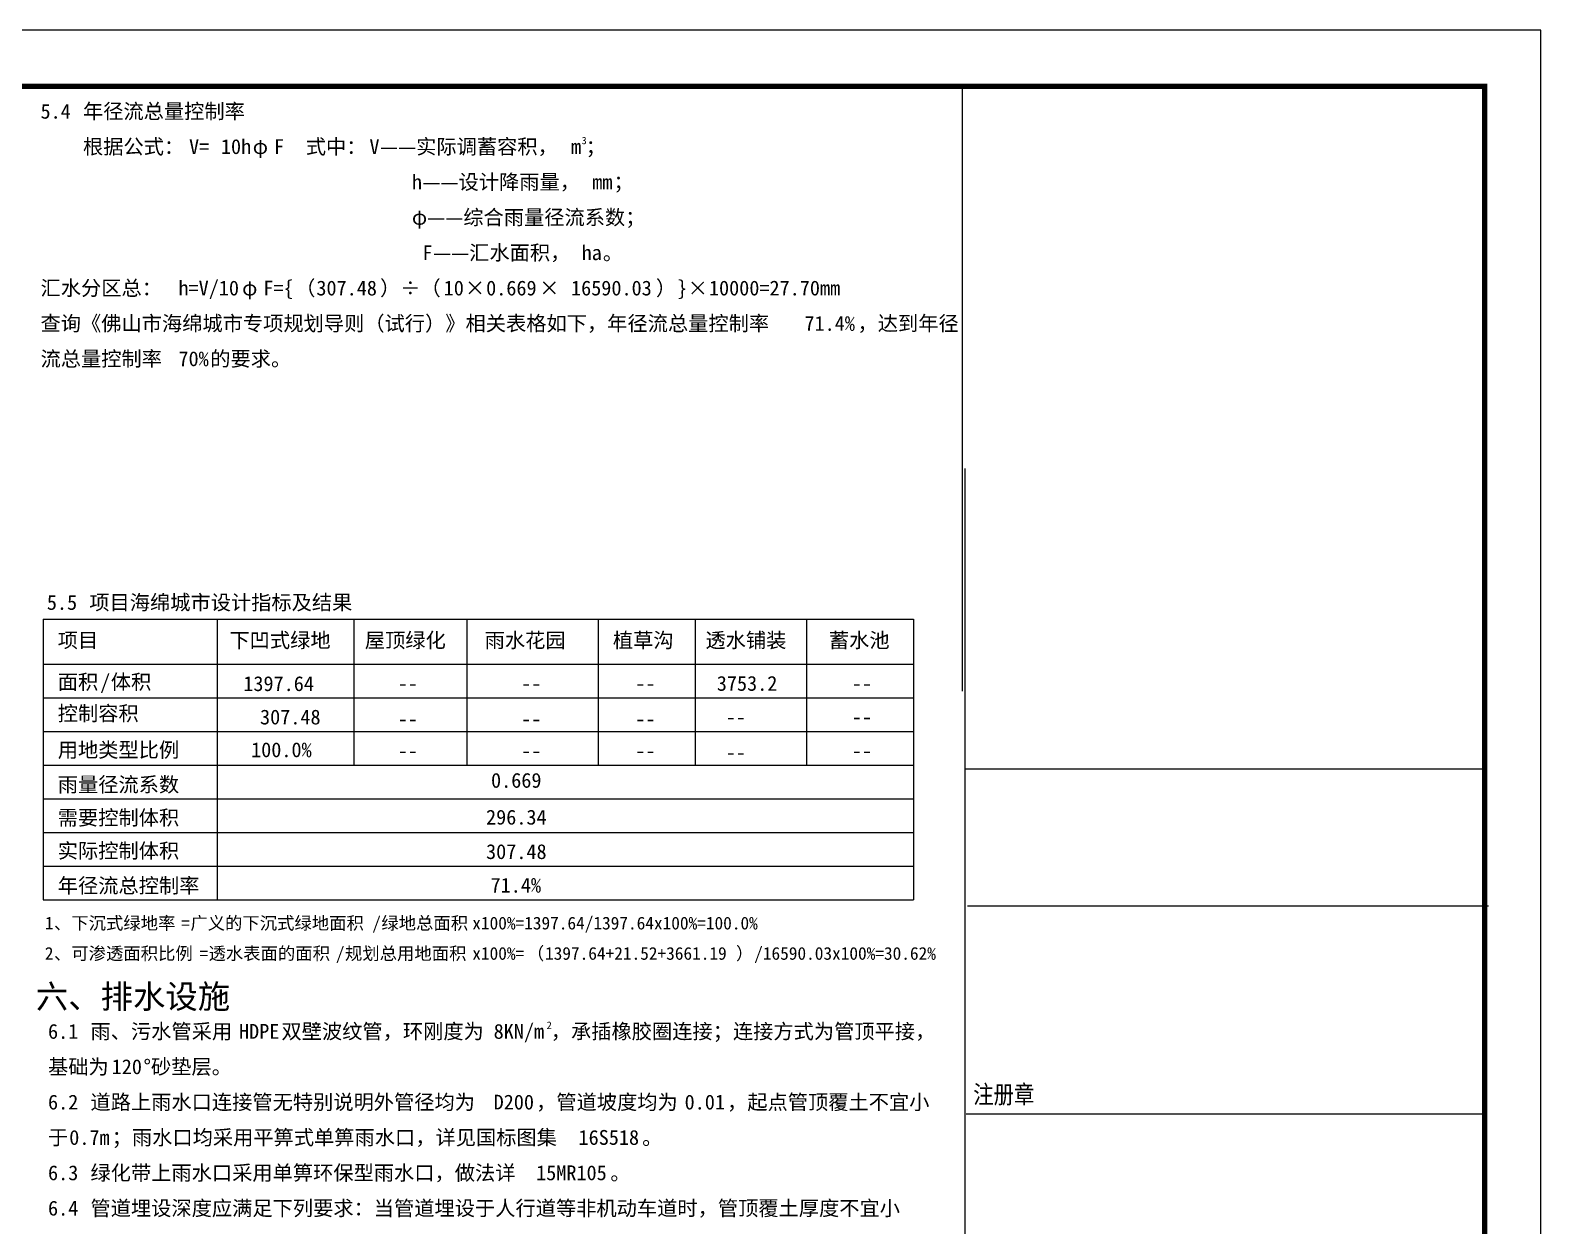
# Model space of a CAD drawing. Header units: millimetres. Extents: x 684779 to 686470, y 2544898 to 2545979.
# Drawn here: x 686200.4 to 686469.6, y 2545717.9 to 2545930.9 of the extents above; entities that cross this region are included whole.
import ezdxf

# ---------------------------------------------------------------- set-up
doc = ezdxf.new("R2010")
doc.units = ezdxf.units.MM
for name, color, linetype in [('14', 14, 'Continuous'), ('PUB_TAB', 7, 'Continuous'), ('PUB_TEXT', 7, 'Continuous'), ('PUB_TITLE', 4, 'Continuous')]:
    doc.layers.add(name, color=color, linetype=linetype)
doc.styles.add('宋体', font='')
doc.styles.get('宋体').set_extended_font_data('SimSun')

# ---------------------------------------------------------------- blocks, each defined once
blk = doc.blocks.new('43TGREGEHE')
at = {"layer": '14', "color": 14}
for p, q in [((685733.1, 2545802.15), (685733.1, 2545520.88)), ((685733.1, 2545802.15), (685733.1, 2545520.88)), ((685811.76, 2545756.76), (685733.1, 2545756.76)), ((685733.5, 2545736.11), (685812.16, 2545736.11)), ((685733.31, 2545704.74), (685811.97, 2545704.74))]:
    blk.add_line(p, q, dxfattribs=at)
at = {"layer": '14', "color": 14, "style": '宋体', "width": 0.82}
blk.add_text('注册章', height=2.753, dxfattribs=at).set_placement((685734.37, 2545706.28))

msp = doc.modelspace()

# ---------------------------------------------------------------- linework, layer by layer
at = {"layer": '14', "color": 14, "flags": 128}
msp.add_lwpolyline([(686366.569, 2545813.098), (686366.569, 2545920.882)], dxfattribs=at)
at = {"layer": 'PUB_TAB', "linetype": 'Continuous'}
for points in [[(686202.756, 2545825.942), (686357.838, 2545825.942)], [(686202.756, 2545825.942), (686202.756, 2545775.942)], [(686233.749, 2545825.942), (686233.749, 2545775.942)], [(686258.081, 2545825.942), (686258.081, 2545799.942)], [(686278.257, 2545825.942), (686278.257, 2545799.942)], [(686301.634, 2545825.942), (686301.634, 2545799.942)], [(686318.917, 2545825.942), (686318.917, 2545799.942)], [(686338.737, 2545825.942), (686338.737, 2545799.942)], [(686357.838, 2545825.942), (686357.838, 2545775.942)], [(686202.756, 2545817.942), (686357.838, 2545817.942)], [(686202.756, 2545811.942), (686357.838, 2545811.942)], [(686202.756, 2545805.942), (686357.838, 2545805.942)], [(686202.756, 2545799.942), (686357.838, 2545799.942)], [(686202.756, 2545793.942), (686357.838, 2545793.942)], [(686202.756, 2545787.942), (686357.838, 2545787.942)], [(686202.756, 2545781.942), (686357.838, 2545781.942)], [(686202.756, 2545775.942), (686357.838, 2545775.942)]]:
    msp.add_lwpolyline(points, dxfattribs=at)
at = {"layer": 'PUB_TITLE', "linetype": 'Continuous'}
msp.add_lwpolyline([(685875.569, 2545510.885), (686469.569, 2545510.885), (686469.569, 2545930.885), (685875.569, 2545930.885)], close=True, dxfattribs=at)
at = {"layer": 'PUB_TITLE'}
msp.add_lwpolyline([(685875.569, 2545510.885), (686469.569, 2545510.885), (686469.569, 2545930.885), (685875.569, 2545930.885)], close=True, dxfattribs=at)
at = {"layer": 'PUB_TITLE', "linetype": 'Continuous', "const_width": 1}
msp.add_lwpolyline([(685900.569, 2545520.885), (686459.569, 2545520.885), (686459.569, 2545920.885), (685900.569, 2545920.885)], close=True, dxfattribs=at)
at = {"layer": 'PUB_TITLE', "const_width": 1}
msp.add_lwpolyline([(685900.569, 2545520.885), (686459.569, 2545520.885), (686459.569, 2545920.885), (685900.569, 2545920.885)], close=True, dxfattribs=at)

# ---------------------------------------------------------------- block references
at = {"xscale": 1.179999999999999, "yscale": 1.179999999999999, "zscale": 1.179999999999999}
msp.add_blockref('43TGREGEHE', (-122798.107, -458193.759), dxfattribs=at)

# ---------------------------------------------------------------- texts
at = {"layer": 'PUB_TEXT', "linetype": 'Continuous', "style": '宋体'}
for s, height, p in [('5.4', 2.6435, (686202.277, 2545915.126)), ('年径流总量控制率', 2.6435, (686209.838, 2545915.126)), ('根据公式：', 2.6435, (686209.838, 2545908.826)), ('式中：', 2.6435, (686249.534, 2545908.826)), ('——实际调蓄容积，', 2.6435, (686262.766, 2545908.826)), ('3', 1.322, (686298.682, 2545910.576)), ('V=', 2.6435, (686228.741, 2545908.826)), ('10h', 2.6435, (686234.412, 2545908.826)), ('φ', 2.643, (686240.083, 2545908.826)), ('F', 2.643, (686243.863, 2545908.826)), ('V', 2.643, (686260.876, 2545908.826)), ('m', 2.643, (686296.792, 2545908.826)), ('；', 2.643, (686299.398, 2545908.826)), ('h', 2.643, (686268.437, 2545902.526)), ('——设计降雨量，', 2.6435, (686270.327, 2545902.526)), ('mm', 2.6435, (686300.572, 2545902.526)), ('；', 2.643, (686304.353, 2545902.526)), ('φ——综合雨量径流系数；', 2.64346, (686268.437, 2545896.226)), ('——汇水面积，', 2.6435, (686272.218, 2545889.926)), ('F', 2.643, (686270.327, 2545889.926)), ('ha', 2.6435, (686298.682, 2545889.926)), ('。', 2.643, (686302.462, 2545889.926)), ('汇水分区总：', 2.6435, (686202.277, 2545883.626)), ('h=V/10', 2.6435, (686226.851, 2545883.626)), ('φ', 2.643, (686238.192, 2545883.626)), ('F={', 2.6435, (686241.973, 2545883.626)), ('（', 2.643, (686247.644, 2545883.626)), ('307.48', 2.6435, (686251.424, 2545883.626)), ('）÷（', 2.6435, (686262.766, 2545883.626)), ('10', 2.6435, (686274.108, 2545883.626)), ('×', 2.643, (686277.889, 2545883.626)), ('0.669', 2.6435, (686281.669, 2545883.626)), ('×', 2.643, (686291.121, 2545883.626)), ('16590.03', 2.6435, (686296.792, 2545883.626)), ('）', 2.643, (686311.914, 2545883.626)), ('}', 2.643, (686315.695, 2545883.626)), ('×', 2.643, (686317.585, 2545883.626)), ('10000=27.70mm', 2.64346, (686321.365, 2545883.626)), ('查询《佛山市海绵城市专项规划导则（试行）》相关表格如下，年径流总量控制率', 2.64346, (686202.277, 2545877.326)), ('71.4%', 2.6435, (686338.378, 2545877.326)), ('，达到年径', 2.6435, (686347.83, 2545877.326)), ('流总量控制率', 2.6435, (686202.277, 2545871.026)), ('的要求。', 2.6435, (686232.522, 2545871.026)), ('70%', 2.6435, (686226.851, 2545871.026)), ('5.5', 2.6435, (686203.405, 2545827.608)), ('项目海绵城市设计指标及结果', 2.64346, (686210.966, 2545827.608)), ('项目', 2.6435, (686205.342, 2545820.88)), ('下凹式绿地', 2.6435, (686235.931, 2545820.88)), ('屋顶绿化', 2.6435, (686260.059, 2545820.88)), ('雨水花园', 2.6435, (686281.406, 2545820.88)), ('植草沟', 2.6435, (686304.253, 2545820.88)), ('透水铺装', 2.6435, (686320.743, 2545820.88)), ('蓄水池', 2.6435, (686342.732, 2545820.88)), ('面积', 2.6435, (686205.342, 2545813.448)), ('/', 2.643, (686212.903, 2545813.448)), ('体积', 2.6435, (686214.793, 2545813.448)), ('1397.64', 2.6435, (686238.402, 2545813.141)), ('3753.2', 2.6435, (686322.762, 2545813.188)), ('--', 2.6435, (686265.928, 2545813.188)), ('--', 2.6435, (686287.919, 2545813.188)), ('--', 2.6435, (686308.25, 2545813.188)), ('--', 2.6435, (686346.825, 2545813.188)), ('控制容积', 2.6435, (686205.342, 2545807.834)), ('307.48', 2.6435, (686241.385, 2545807.191)), ('--', 2.6435, (686265.928, 2545806.875)), ('--', 2.6435, (686287.919, 2545806.875)), ('--', 2.6435, (686308.25, 2545806.875)), ('--', 2.6435, (686324.349, 2545807.193)), ('--', 2.6435, (686346.825, 2545807.222)), ('用地类型比例', 2.6435, (686205.342, 2545801.331)), ('100.0%%%', 2.6435, (686239.794, 2545801.358)), ('--', 2.6435, (686265.928, 2545801.222)), ('--', 2.6435, (686287.919, 2545801.222)), ('--', 2.6435, (686308.25, 2545801.222)), ('--', 2.6435, (686324.349, 2545800.914)), ('--', 2.6435, (686346.825, 2545801.222)), ('雨量径流系数', 2.6435, (686205.342, 2545795.165)), ('0.669', 2.6435, (686282.542, 2545795.91)), ('需要控制体积', 2.6435, (686205.342, 2545789.26)), ('296.34', 2.6435, (686281.654, 2545789.347)), ('实际控制体积', 2.6435, (686205.342, 2545783.362)), ('307.48', 2.6435, (686281.654, 2545783.213)), ('年径流总控制率', 2.6435, (686205.342, 2545777.159)), ('71.4%%%', 2.6435, (686282.458, 2545777.228)), ('1', 2.266, (686203.049, 2545770.663)), ('、下沉式绿地率', 2.2658, (686204.669, 2545770.663)), ('=', 2.266, (686227.353, 2545770.663)), ('广义的下沉式绿地面积', 2.2658, (686228.973, 2545770.663)), ('/', 2.266, (686261.378, 2545770.663)), ('绿地总面积', 2.2658, (686262.998, 2545770.663)), ('x100%=1397.64/1397.64x100%=100.0%', 2.26582, (686279.201, 2545770.663)), ('2', 2.266, (686203.049, 2545765.263)), ('、可渗透面积比例', 2.2658, (686204.669, 2545765.263)), ('=', 2.266, (686230.593, 2545765.263)), ('透水表面的面积', 2.2658, (686232.214, 2545765.263)), ('/', 2.266, (686254.897, 2545765.263)), ('规划总用地面积', 2.2658, (686256.517, 2545765.263)), ('x100%=', 2.2658, (686279.201, 2545765.263)), ('（', 2.266, (686288.922, 2545765.263)), ('1397.64+21.52+3661.19', 2.26582, (686292.163, 2545765.263)), ('）', 2.266, (686326.188, 2545765.263)), ('/16590.03x100%=30.62%', 2.26582, (686329.429, 2545765.263)), ('六、排水设施', 4.2295, (686201.447, 2545756.601)), ('6.1', 2.6435, (686203.613, 2545751.184)), ('雨、污水管采用', 2.6435, (686211.175, 2545751.184)), ('HDPE', 2.6435, (686237.639, 2545751.184)), ('双壁波纹管，环刚度为', 2.6435, (686245.2, 2545751.184)), ('8KN/m', 2.6435, (686283.006, 2545751.184)), ('2', 1.322, (686292.457, 2545752.934)), ('，承插橡胶圈连接；连接方式为管顶平接，', 2.64346, (686293.188, 2545751.184)), ('基础为', 2.6435, (686203.613, 2545744.884)), ('120', 2.6435, (686214.955, 2545744.884)), ('°砂垫层。', 2.6435, (686220.626, 2545744.884)), ('6.2', 2.6435, (686203.613, 2545738.584)), ('道路上雨水口连接管无特别说明外管径均为', 2.64346, (686211.175, 2545738.584)), ('D200', 2.6435, (686283.006, 2545738.584)), ('，管道坡度均为', 2.6435, (686290.567, 2545738.584)), ('0.01', 2.6435, (686317.031, 2545738.584)), ('，起点管顶覆土不宜小', 2.6435, (686324.592, 2545738.584)), ('于', 2.643, (686203.613, 2545732.284)), ('0.7m', 2.6435, (686207.394, 2545732.284)), ('；雨水口均采用平箅式单箅雨水口，详见国标图集', 2.64346, (686214.955, 2545732.284)), ('16S518', 2.6435, (686298.128, 2545732.284)), ('。', 2.643, (686309.47, 2545732.284)), ('绿化带上雨水口采用单箅环保型雨水口，做法详', 2.64346, (686211.175, 2545725.984)), ('15MR105', 2.6435, (686290.567, 2545725.984)), ('6.3', 2.6435, (686203.613, 2545725.984)), ('。', 2.643, (686303.799, 2545725.984)), ('6.4', 2.6435, (686203.613, 2545719.684)), ('管道埋设深度应满足下列要求：当管道埋设于人行道等非机动车道时，管顶覆土厚度不宜小', 2.64346, (686211.175, 2545719.684))]:
    msp.add_text(s, height=height, dxfattribs=at).set_placement(p)

doc.saveas('drawing.dxf')
